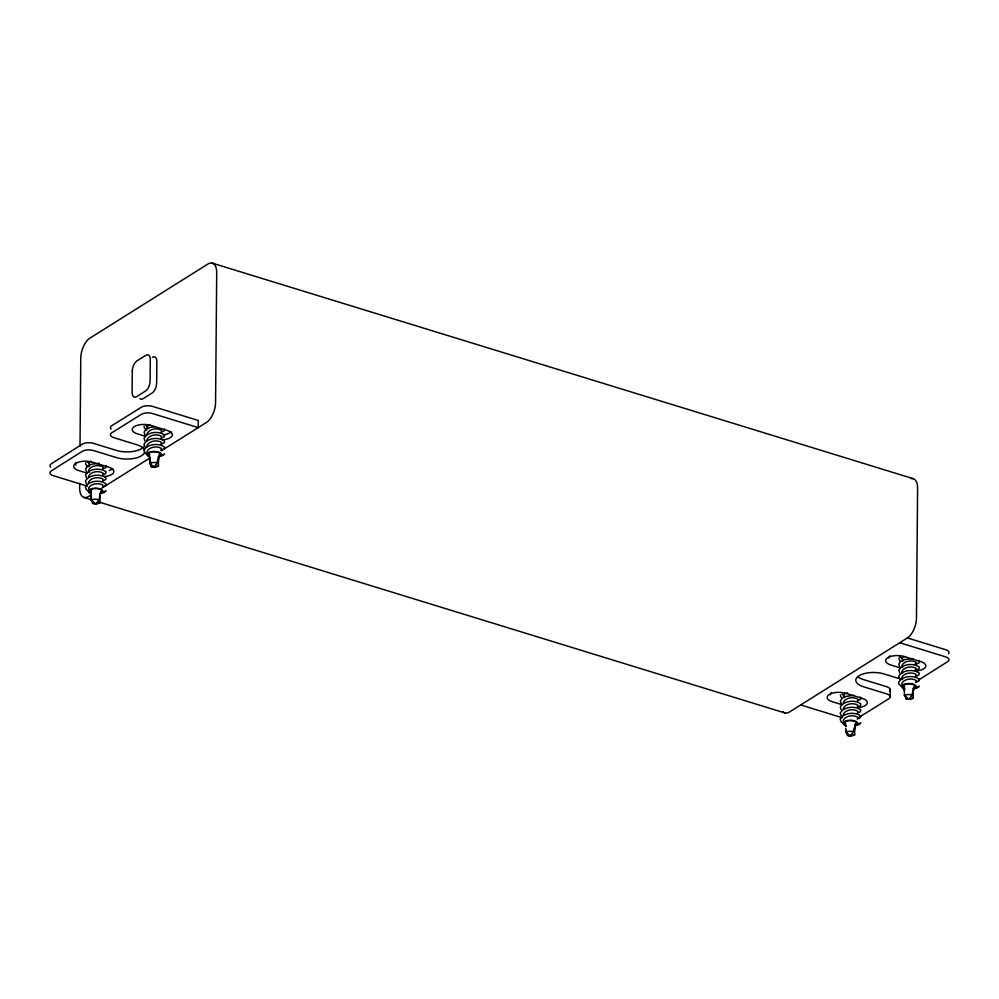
<?xml version="1.0" encoding="UTF-8"?>
<svg xmlns="http://www.w3.org/2000/svg" width="999" height="999" viewBox="0 0 999 999"><rect width="100%" height="100%" fill="white"/><g stroke="black" fill="none" stroke-linecap="round" stroke-linejoin="round"><path stroke-width="1.5" d="M79.683 483.254L79.645 487.887A15.884 8.054 -72.9 0 0 88.524 496.515L91.146 494.88M80.007 446.166L80.782 358.079A15.884 8.054 -72.9 0 1 89.91 338.137L207.829 264.073A15.884 8.054 -72.9 0 1 216.708 272.702L215.572 402.51A15.884 8.054 -72.9 0 1 206.443 422.452L161.264 450.836M95.38 503.558L91.096 500.362L91.184 490.546L90.509 491.408L91.533 498.264M153.896 466.795L149.613 463.611L149.663 457.992M850.124 735.639L845.841 732.442L845.878 728.234M890.184 696.553L890.246 689.397M908.64 698.875L904.37 695.691L904.457 685.863L903.783 686.738L904.245 690.709M91.696 499.4L92.507 503.284L95.754 503.821L99.937 502.822L100.025 494.355M158.454 466.058L158.566 456.193L159.415 454.77L156.693 463.673L154.008 466.87L158.454 466.058A5.22 2.285 0.5 0 1 151.199 466.595L149.313 454.12M854.682 734.889L854.794 725.024L855.644 723.601L852.921 732.517L850.236 735.714L854.682 734.889A5.22 2.285 0.5 0 1 847.427 735.426L846.278 730.344L847.814 735.501L850.311 735.913M905.231 696.016L906.13 698.713L909.028 699.15L913.211 698.139L913.298 689.685M100.649 492.432L100.899 491.533L99.176 499.862L95.567 503.833M158.866 457.729L157.692 463.111L156.693 463.673M855.094 726.56L853.92 731.942L852.921 732.517M913.311 688.274L914.16 686.85L912.449 695.192L908.828 699.15M99.475 496.865L100.35 494.48M911.438 695.754L913.61 689.809M845.541 722.951L845.591 726.41M102.785 468.169L103.072 467.107C98.876 464.385 91.009 465.397 88.661 470.142L89.336 472.24M102.735 474.188L103.022 473.139C98.814 470.417 90.946 471.428 88.599 476.173L88.711 477.247M102.685 480.219L102.972 479.17C98.764 476.448 90.897 477.46 88.549 482.192L88.649 483.279M102.635 486.251L102.922 485.189C98.714 482.467 90.847 483.479 88.499 488.224L89.186 490.322M161.301 431.418L161.601 430.357C157.392 427.634 149.525 428.646 147.178 433.391L147.278 434.465M161.251 437.437L161.538 436.388C157.343 433.666 149.475 434.677 147.128 439.41L147.228 440.497M161.201 443.469L161.488 442.407C157.28 439.685 149.413 440.696 147.065 445.442L147.178 446.516M161.151 449.488L161.438 448.439C157.23 445.716 149.363 446.728 147.015 451.473L147.115 452.547M857.529 700.249L857.829 699.188C853.621 696.465 845.753 697.477 843.406 702.222L843.506 703.296M857.479 706.268L857.766 705.219C853.571 702.497 845.703 703.508 843.356 708.254L843.456 709.327M915.946 675.549L916.233 674.487C912.037 671.765 904.157 672.777 901.822 677.522L902.497 679.607M915.896 681.568L916.183 680.519C911.975 677.797 904.107 678.808 901.76 683.553L902.447 685.639M91.096 500.362L91.334 500.174A5.22 2.285 0.5 0 1 98.601 499.637L99.176 499.862M149.613 463.611L149.85 463.411A5.22 2.285 0.5 0 1 157.118 462.874L157.692 463.111M845.841 732.442L846.078 732.242A5.22 2.285 0.5 0 1 853.346 731.718L853.92 731.942M904.37 695.691L904.595 695.491A5.22 2.285 0.5 0 1 911.862 694.954L912.449 695.192M918.293 680.219L947.626 661.675A7.942 3.472 0.5 0 0 945.566 656.842L899.737 642.744M101.848 488.149L150.1 457.842M857.567 718.244L888.798 698.751A7.942 3.472 0.5 0 0 886.762 693.905L863.648 686.8A18.044 7.88 0.5 0 1 859.003 675.799A18.044 7.88 0.5 0 1 884.103 673.95L901.061 679.158M101.748 492.757L106.081 490.871L104.321 492.457L100.212 493.481M915.221 663.973L916.345 662.437C912.137 659.715 904.27 660.726 901.922 665.471L902.609 667.557M915.171 669.992L916.295 668.468C912.087 665.734 904.22 666.758 901.872 671.49L902.547 673.588M161.214 432.23L164.248 430.806L164.673 429.046M161.164 438.261L164.198 436.825L164.61 435.077C158.966 430.756 147.665 431.68 144.031 438.186L145.005 440.984M161.101 444.293L164.148 442.857L164.56 441.096C158.916 436.775 147.602 437.712 143.981 444.218L144.955 447.015M102.697 468.993L105.732 467.557L106.156 465.796M161.051 450.312L164.098 448.888L164.51 447.127C158.866 442.807 147.552 443.731 143.918 450.249L144.892 453.047L148.414 455.344M102.635 475.012L105.682 473.588L106.094 471.828C100.449 467.507 89.136 468.431 85.514 474.95L86.488 477.747M161.001 456.343L164.598 454.12L158.991 456.368M102.585 481.043L105.632 479.607L106.044 477.859C100.4 473.538 89.086 474.463 85.452 480.969L86.426 483.766M102.535 487.075L105.582 485.639L105.994 483.878C100.35 479.557 89.036 480.494 85.402 487L86.376 489.797L89.898 492.107M915.958 664.31L919.005 662.886L919.417 661.126M915.908 670.341L918.943 668.905L919.367 667.157C913.723 662.837 902.409 663.761 898.775 670.267L899.749 673.064M915.858 676.373L918.893 674.937L919.305 673.176C913.66 668.855 902.359 669.792 898.725 676.298L899.699 679.095M857.442 701.073L861.038 698.838L860.064 697.015M915.796 682.392L918.843 680.968L919.255 679.208C913.61 674.887 902.297 675.811 898.675 682.317L898.813 683.766L901.123 686.363M857.392 707.092L860.426 705.669L860.838 703.908C855.194 699.587 843.893 700.511 840.259 707.017L841.233 709.827M857.329 713.124L860.376 711.688L860.788 709.939C855.144 705.619 843.83 706.543 840.209 713.049L841.183 715.846M857.279 719.155L860.326 717.719L860.738 715.958C855.094 711.638 843.78 712.574 840.147 719.08L841.121 721.877L844.642 724.188M913.735 688.448L919.355 686.201L917.594 687.787L913.473 688.811M855.219 725.199L860.826 722.951L859.078 724.537L854.957 725.561M155.27 426.635L149.975 427.497L145.854 429.495L144.081 432.167L145.055 434.965M99.4 463.286L91.458 464.26L87.338 466.246L85.564 468.918L86.538 471.715M912.661 658.616L904.719 659.577L900.599 661.575L898.825 664.235L899.799 667.045M854.145 695.366L846.203 696.34L842.082 698.326L840.309 700.998L841.283 703.796M154.083 467.07L151.024 466.533M212.312 263.149L913.211 478.671M907.192 637.874L945.628 649.7A7.942 3.472 0.5 0 1 948.625 653.733M900.411 667.919L890.821 664.972A11.876 5.182 0.5 0 1 887.774 657.729A11.876 5.182 0.5 0 1 904.282 656.518L920.716 661.575A11.876 5.182 0.5 0 1 925.598 666.957A11.876 5.182 0.5 0 1 916.145 670.916M145.579 436.376L137.363 433.853A11.876 5.182 0.5 0 1 134.303 426.61A11.876 5.182 0.5 0 1 150.812 425.399L167.245 430.457A11.876 5.182 0.5 0 1 172.128 435.839A11.876 5.182 0.5 0 1 162.675 439.797M841.895 704.67L832.304 701.723A11.876 5.182 0.5 0 1 829.257 694.492A11.876 5.182 0.5 0 1 845.766 693.269L862.199 698.326A11.876 5.182 0.5 0 1 867.082 703.708A11.876 5.182 0.5 0 1 857.629 707.667M87.063 473.126L78.846 470.604A11.876 5.182 0.5 0 1 75.787 463.374A11.876 5.182 0.5 0 1 92.295 462.15L108.729 467.207A11.876 5.182 0.5 0 1 113.611 472.589A11.876 5.182 0.5 0 1 104.158 476.548M800.699 704.957L842.107 717.682M87.375 486.176L53.372 475.711A7.942 3.472 0.5 0 1 51.311 470.891L82.268 451.323A7.942 3.472 0.5 0 1 93.332 450.499L116.446 457.604A18.044 7.88 0.5 0 0 144.668 451.923M84.041 497.427L91.496 499.725M98.951 502.022L784.927 712.949M905.768 698.613L905.943 698.676A5.22 2.285 0.5 0 0 913.211 698.139M92.507 503.284L92.67 503.346A5.22 2.285 0.5 0 0 99.937 502.822M899.45 656.818L902.372 658.378L902.659 661.525M841.907 694.093L843.855 695.129L843.556 697.277M145.679 425.262L147.627 426.298L147.328 428.434M87.163 462.013L89.111 463.049L89.398 466.208M146.578 430.182L144.281 427.584L144.131 426.136M88.062 466.933L85.752 464.335L85.614 462.887M899.849 661.013L898.875 658.216M841.333 697.764L840.359 694.967M843.93 722.389L843.243 720.304C845.591 715.559 853.458 714.547 857.666 717.27L857.766 717.869M905.569 696.166L906.33 698.751M150.05 461.513L151.586 466.67M91.92 499.562L93.069 503.421M857.829 711.837L857.716 711.251C853.508 708.516 845.641 709.54 843.293 714.273L843.406 715.359M783.091 711.85A15.884 8.054 -72.9 0 0 789.41 712.037L907.342 637.974A15.884 8.054 -72.9 0 0 916.47 618.031L917.594 488.224A15.884 8.054 -72.9 0 0 911.051 478.608M139.922 398.601A7.942 4.021 -72.9 0 0 143.082 398.701L152.085 393.044A7.942 4.021 -72.9 0 0 156.656 383.079L156.843 361.638A7.942 4.021 -72.9 0 0 152.397 357.317M144.418 449.862A18.044 7.88 0.5 0 0 136.9 444.755L113.774 437.637A7.942 3.472 0.5 0 1 111.776 432.792L141.371 414.323A7.942 3.472 0.5 0 1 152.397 413.511L198.239 427.609L198.302 420.467L152.46 406.368A7.942 3.472 0.5 0 0 141.433 407.18L111.838 425.649A7.942 3.472 0.5 0 0 111.176 429.095M50.762 467.195A7.942 3.472 0.5 0 1 51.374 463.736L82.33 444.168A7.942 3.472 0.5 0 1 93.394 443.344L116.508 450.449A18.044 7.88 0.5 0 0 143.744 446.79M857.654 676.51A18.044 7.88 0.5 0 0 863.71 679.657L886.825 686.763A7.942 3.472 0.5 0 1 889.697 690.921M112.825 468.806A20.467 8.941 0.5 0 1 109.253 470.504M75.849 465.097A20.467 8.941 0.5 0 1 75.574 462.774M100.449 493.793A7.268 3.172 0.5 0 0 102.572 492.457L102.972 491.645A7.268 3.172 0.5 0 0 92.595 488.449A7.268 3.172 0.5 0 0 91.608 493.931M88.724 463.386A7.268 3.172 0.5 0 1 91.246 461.238M89.985 492.495A6.356 2.772 0.5 0 1 92.495 488.923A6.356 2.772 0.5 0 1 100.899 489.772A6.356 2.772 0.5 0 1 99.85 493.481M171.341 432.043A20.467 8.941 0.5 0 1 163.287 434.99M158.966 457.03A7.268 3.172 0.5 0 0 161.089 455.694L161.488 454.882A7.268 3.172 0.5 0 0 151.998 451.548A7.268 3.172 0.5 0 0 148.714 456.605M147.34 427.46A7.268 3.172 0.5 0 1 149.763 424.475M149.413 456.356A6.356 2.772 0.5 0 1 150.112 452.447A6.356 2.772 0.5 0 1 159.078 452.822A6.356 2.772 0.5 0 1 158.366 456.73M830.319 694.842A20.467 8.941 0.5 0 1 831.43 692.569M855.194 725.873A7.268 3.172 0.5 0 0 857.317 724.525L857.716 723.726A7.268 3.172 0.5 0 0 847.339 720.529A7.268 3.172 0.5 0 0 846.353 726.011M843.468 695.454A7.268 3.172 0.5 0 1 847.589 692.869M845.641 725.187A6.356 2.772 0.5 0 1 846.34 721.278A6.356 2.772 0.5 0 1 855.306 721.653A6.356 2.772 0.5 0 1 854.595 725.561M888.835 658.091A20.467 8.941 0.5 0 1 889.947 655.819M913.71 689.11A7.268 3.172 0.5 0 0 915.846 687.774L916.233 686.962A7.268 3.172 0.5 0 0 905.856 683.778A7.268 3.172 0.5 0 0 904.869 689.248M901.985 658.703A7.268 3.172 0.5 0 1 904.507 656.555M903.258 687.824A6.356 2.772 0.5 0 1 905.768 684.253A6.356 2.772 0.5 0 1 914.16 685.089A6.356 2.772 0.5 0 1 913.111 688.811M132.293 370.929L132.105 392.37A7.942 4.021 -72.9 0 0 136.538 396.69L145.542 391.034A7.942 4.021 -72.9 0 0 150.112 381.056L150.3 359.628A7.942 4.021 -72.9 0 0 145.854 355.307L136.851 360.964A7.942 4.021 -72.9 0 0 132.293 370.929"/></g></svg>
